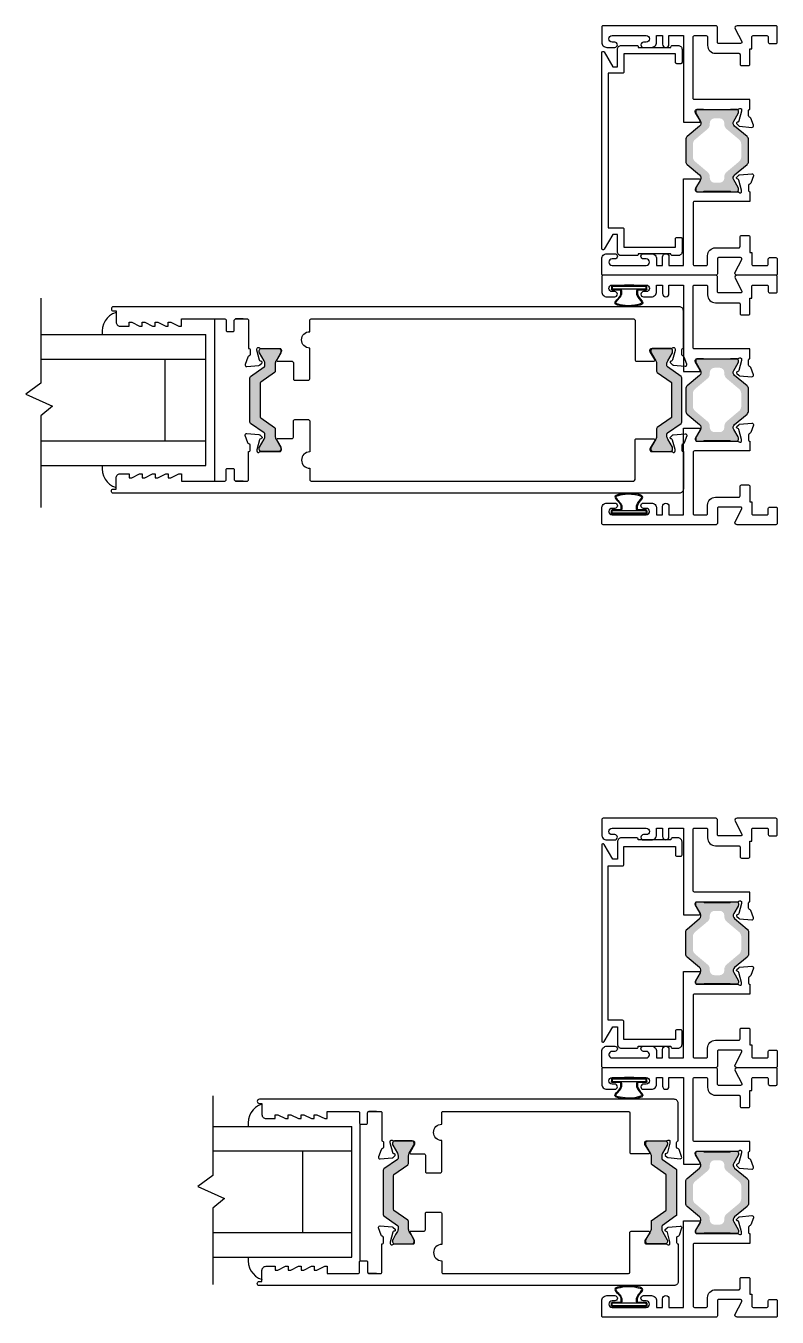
# Model space of a CAD drawing. Extents: x -7.7 to 55.8, y -21.7 to 30.1.
# Drawn here: x 10.64 to 16.39, y 7.06 to 16.94 of the extents above; entities that cross this region are included whole.
import ezdxf

# ---------------------------------------------------------------- set-up
doc = ezdxf.new("R2010")
doc.units = 0
doc.header["$LTSCALE"] = 0.25
doc.header["$MEASUREMENT"] = 0
doc.layers.get('0').update_dxf_attribs({"linetype": 'CONTINUOUS'})
for name, color, linetype in [('ELEV_FRAME', 1, 'CONTINUOUS'), ('FRAME', 1, 'CONTINUOUS'), ('GLASS-VINYL', 7, 'CONTINUOUS'), ('I-STRUT', 7, 'CONTINUOUS'), ('MISC', 7, 'CONTINUOUS'), ('SEAL', 7, 'CONTINUOUS'), ('VENT', 5, 'CONTINUOUS')]:
    doc.layers.add(name, color=color, linetype=linetype)

# ---------------------------------------------------------------- blocks, each defined once
blk = doc.blocks.new('3710 Jamb Filler')
blk.add_lwpolyline([(-0.12, 0.774, 0.414214), (-0.15, 0.804), (-0.27, 0.804, 0.414214), (-0.28, 0.794), (-0.28, 0.789), (-0.53, 0.789), (-0.53, 0.794, 0.414214), (-0.54, 0.804), (-0.585, 0.804, 0.414214), (-0.615, 0.774), (-0.615, 0.674, 0.414214), (-0.605, 0.664), (-0.575, 0.664, 0.414214), (-0.565, 0.674), (-0.565, 0.739), (-0.17, 0.739), (-0.17, 0.601, 0.414214), (-0.16, 0.591), (-0.05, 0.591), (-0.05, -0.591), (-0.16, -0.591, 0.414214), (-0.17, -0.601), (-0.17, -0.739), (-0.565, -0.739), (-0.565, -0.674, 0.414214), (-0.575, -0.664), (-0.605, -0.664, 0.414214), (-0.615, -0.674), (-0.615, -0.774, 0.414214), (-0.585, -0.804), (-0.54, -0.804, 0.414214), (-0.53, -0.794), (-0.53, -0.789), (-0.28, -0.789), (-0.28, -0.794, 0.414214), (-0.27, -0.804), (-0.15, -0.804, 0.414214), (-0.12, -0.774), (-0.12, -0.641), (-0.0839, -0.641), (-0.0187, -0.754, 0.767327), (0, -0.749), (0, 0.749, 0.767327), (-0.0187, 0.754), (-0.0839, 0.641), (-0.12, 0.641)], format="xyb", close=True)
blk = doc.blocks.new('3711-JAMB')
h = blk.add_hatch(color=7)
h.dxf.hatch_style = 1
edge = h.paths.add_edge_path(flags=16)
edge.add_arc((-0.9757, -0.753), 0.0472, -50.00025, 0, ccw=False)
edge.add_line((-0.9453, -0.7892), (-1.0411, -0.8696))
edge.add_arc((-1.0107, -0.9057), 0.0472, 129.99975, 180)
edge.add_line((-1.058, -0.9057), (-1.058, -1.0023))
edge.add_arc((-1.0107, -1.0023), 0.0472, 180, 230.00025)
edge.add_line((-1.0411, -1.0384), (-0.9453, -1.1188))
edge.add_arc((-0.9757, -1.155), 0.0472, 0, 50.00025, ccw=False)
edge.add_line((-0.9284, -1.155), (-0.9284, -1.1651))
edge.add_arc((-0.8929, -1.1646), 0.0355, 180.79845, 270)
edge.add_line((-0.8929, -1.2001), (-0.853, -1.2001))
edge.add_arc((-0.853, -1.1646), 0.0355, 270, 359.20155)
edge.add_line((-0.8175, -1.1651), (-0.8175, -1.155))
edge.add_arc((-0.7703, -1.155), 0.0472, 129.99975, 180, ccw=False)
edge.add_line((-0.8007, -1.1188), (-0.7049, -1.0384))
edge.add_arc((-0.7352, -1.0023), 0.0472, 309.99975, 360)
edge.add_line((-0.688, -1.0023), (-0.688, -0.9057))
edge.add_arc((-0.7352, -0.9057), 0.0472, 360, 410.00025)
edge.add_line((-0.7049, -0.8696), (-0.8007, -0.7892))
edge.add_arc((-0.7703, -0.753), 0.0472, 180, 230.00025, ccw=False)
edge.add_line((-0.8175, -0.753), (-0.8175, -0.7429))
edge.add_arc((-0.853, -0.7434), 0.0355, 0.79846, 90)
edge.add_line((-0.853, -0.7079), (-0.8929, -0.7079))
edge.add_arc((-0.8929, -0.7434), 0.0355, 90, 179.20155)
edge.add_line((-0.9284, -0.7429), (-0.9284, -0.753))
edge = h.paths.add_edge_path()
edge.add_arc((-0.719, -0.744), 0.0302, 149.99987, 229.99985)
edge.add_line((-0.7384, -0.7672), (-0.6437, -0.8467))
edge.add_arc((-0.6631, -0.8698), 0.0302, 0, 49.99985, ccw=False)
edge.add_line((-0.6329, -0.8698), (-0.6329, -1.0382))
edge.add_arc((-0.6631, -1.0382), 0.0302, 310.00015, 360, ccw=False)
edge.add_line((-0.6437, -1.0613), (-0.7384, -1.1408))
edge.add_arc((-0.719, -1.164), 0.0302, 130.00015, 210.00013)
edge.add_line((-0.7452, -1.1791), (-0.7118, -1.2369))
edge.add_arc((-0.7221, -1.2428), 0.0119, 0, 30.00013, ccw=False)
edge.add_line((-0.7102, -1.2428), (-0.7102, -1.2571))
edge.add_arc((-0.7221, -1.2571), 0.0119, -89.93104, 0.06896, ccw=False)
edge.add_line((-0.7221, -1.269), (-0.7651, -1.269))
edge.add_arc((-0.7651, -1.259), 0.00991, 216.8699, 270, ccw=False)
edge.add_line((-0.773, -1.265), (-0.9729, -1.265))
edge.add_arc((-0.9809, -1.259), 0.00991, 270, 323.1301, ccw=False)
edge.add_line((-0.9809, -1.269), (-1.0239, -1.269))
edge.add_arc((-1.0239, -1.2571), 0.0119, 180, 270, ccw=False)
edge.add_line((-1.0358, -1.2571), (-1.0358, -1.2428))
edge.add_arc((-1.0239, -1.2428), 0.0119, 149.99987, 180, ccw=False)
edge.add_line((-1.0342, -1.2369), (-1.0008, -1.1791))
edge.add_arc((-1.027, -1.164), 0.0302, 329.99987, 409.99985)
edge.add_line((-1.0075, -1.1408), (-1.1023, -1.0613))
edge.add_arc((-1.0829, -1.0382), 0.0302, 180, 229.99985, ccw=False)
edge.add_line((-1.1131, -1.0382), (-1.1131, -0.8698))
edge.add_arc((-1.0829, -0.8698), 0.0302, 130.00015, 180, ccw=False)
edge.add_line((-1.1023, -0.8467), (-1.0075, -0.7672))
edge.add_arc((-1.027, -0.744), 0.0302, 310.00015, 390.00013)
edge.add_line((-1.0008, -0.7289), (-1.0342, -0.6711))
edge.add_arc((-1.0239, -0.6652), 0.0119, 180, 210.00013, ccw=False)
edge.add_line((-1.0358, -0.6652), (-1.0358, -0.6509))
edge.add_arc((-1.0239, -0.6509), 0.0119, 90, 180, ccw=False)
edge.add_line((-1.0239, -0.639), (-0.9809, -0.639))
edge.add_arc((-0.9809, -0.649), 0.00991, 36.8699, 90, ccw=False)
edge.add_line((-0.9729, -0.643), (-0.773, -0.643))
edge.add_arc((-0.7651, -0.649), 0.00991, 90, 143.1301, ccw=False)
edge.add_line((-0.7651, -0.639), (-0.7221, -0.639))
edge.add_arc((-0.7221, -0.6509), 0.0119, -0.06896, 89.93104, ccw=False)
edge.add_line((-0.7102, -0.6509), (-0.7102, -0.6652))
edge.add_arc((-0.7221, -0.6652), 0.0119, -30.00013, 0, ccw=False)
edge.add_line((-0.7118, -0.6711), (-0.7452, -0.7289))
for points in [[(-1.0373, -0.21), (-1.039, -0.21, 0.414214), (-1.049, -0.22), (-1.049, -0.2939, -0.414214), (-1.059, -0.3039), (-1.114, -0.3039, -0.414214), (-1.124, -0.2939), (-1.124, -0.175), (-1.138, -0.175), (-1.138, -0.085, 0.414214), (-1.148, -0.075), (-1.255, -0.075, 0.414214), (-1.265, -0.085), (-1.265, -0.125, -0.414214), (-1.275, -0.135), (-1.323, -0.135, -0.414214), (-1.333, -0.125), (-1.333, -0.01, -0.414214), (-1.323, 0), (-1.026, 0, -0.546624), (-1.0115, -0.0227), (-1.0625, -0.1208, 0.546624), (-1.0534, -0.135), (-0.885, -0.135, 0.414214), (-0.875, -0.125), (-0.875, -0.01, -0.414214), (-0.865, 0), (0, 0, -0.414214), (0.01, -0.01), (0.01, -0.125, -0.414214), (-0.03, -0.165), (-0.09, -0.165, -0.414214), (-0.11, -0.145, -0.414214), (-0.09, -0.125), (-0.0695, -0.125, 0.414214), (-0.045, -0.1005), (-0.045, -0.0995, 0.414214), (-0.0695, -0.075), (-0.3305, -0.075, 0.414214), (-0.355, -0.0995), (-0.355, -0.1005, 0.414214), (-0.3305, -0.125), (-0.31, -0.125, -0.414214), (-0.29, -0.145), (-0.29, -0.1455, -0.414214), (-0.3095, -0.165), (-0.37, -0.165, -0.414214), (-0.41, -0.125), (-0.41, -0.075), (-0.455, -0.075), (-0.455, -0.14, -0.414214), (-0.48, -0.165), (-0.4805, -0.165, -0.414214), (-0.505, -0.1405), (-0.505, -0.075), (-0.615, -0.075), (-0.615, -0.7372), (-0.7358, -0.7372, -0.585524), (-0.7425, -0.7252), (-0.708, -0.6655, 0.137872), (-0.7063, -0.6593), (-0.7063, -0.6506, 0.414214), (-0.7181, -0.6388), (-1.0316, -0.6388, -0.213422), (-1.0404, -0.6349, 0.6885), (-1.061, -0.6427), (-1.061, -0.649, 0.065543), (-1.0606, -0.6521), (-1.0403, -0.7279, 0.267949), (-1.032, -0.7363), (-1.0275, -0.7375, -0.57735), (-1.024, -0.7506), (-1.0383, -0.765, -0.176327), (-1.0456, -0.7684), (-1.1387, -0.7765, -0.548619), (-1.1509, -0.7607), (-1.1307, -0.7052, -0.263725), (-1.1218, -0.6976, 0.359508), (-1.1122, -0.686), (-1.1122, -0.6506, 0.414214), (-1.124, -0.6388), (-1.124, -0.5638), (-0.7, -0.5638, 0.414214), (-0.69, -0.5538), (-0.69, -0.085, 0.414214), (-0.7, -0.075), (-0.79, -0.075, 0.414214), (-0.8, -0.085), (-0.8, -0.15, -0.414214), (-0.86, -0.21), (-1.039, -0.21)], [(-1.0373, -1.698), (-1.039, -1.698, -0.414214), (-1.049, -1.688), (-1.049, -1.6141, 0.414214), (-1.059, -1.6041), (-1.114, -1.6041, 0.414214), (-1.124, -1.6141), (-1.124, -1.733), (-1.138, -1.733), (-1.138, -1.823, -0.414214), (-1.148, -1.833), (-1.255, -1.833, -0.414214), (-1.265, -1.823), (-1.265, -1.783, 0.414214), (-1.275, -1.773), (-1.323, -1.773, 0.414214), (-1.333, -1.783), (-1.333, -1.898, 0.414214), (-1.323, -1.908), (-1.026, -1.908, 0.546624), (-1.0115, -1.8853), (-1.0625, -1.7872, -0.546624), (-1.0534, -1.773), (-0.885, -1.773, -0.414214), (-0.875, -1.783), (-0.875, -1.898, 0.414214), (-0.865, -1.908), (0, -1.908, 0.414214), (0.01, -1.898), (0.01, -1.783, 0.414214), (-0.03, -1.743), (-0.09, -1.743, 0.414214), (-0.11, -1.763, 0.414214), (-0.09, -1.783), (-0.0695, -1.783, -0.414214), (-0.045, -1.8075), (-0.045, -1.8085, -0.414214), (-0.0695, -1.833), (-0.3305, -1.833, -0.414214), (-0.355, -1.8085), (-0.355, -1.8075, -0.414214), (-0.3305, -1.783), (-0.31, -1.783, 0.414214), (-0.29, -1.763), (-0.29, -1.7625, 0.414214), (-0.3095, -1.743), (-0.37, -1.743, 0.414214), (-0.41, -1.783), (-0.41, -1.833), (-0.455, -1.833), (-0.455, -1.768, 0.414214), (-0.48, -1.743), (-0.4805, -1.743, 0.414214), (-0.505, -1.7675), (-0.505, -1.833), (-0.615, -1.833), (-0.615, -1.1708), (-0.7358, -1.1708, 0.585524), (-0.7425, -1.1828), (-0.708, -1.2425, -0.137872), (-0.7063, -1.2487), (-0.7063, -1.2574, -0.414214), (-0.7181, -1.2692), (-1.0316, -1.2692, 0.213422), (-1.0404, -1.2731, -0.6885), (-1.061, -1.2653), (-1.061, -1.259, -0.065543), (-1.0606, -1.2559), (-1.0403, -1.1801, -0.267949), (-1.032, -1.1717), (-1.0275, -1.1705, 0.57735), (-1.024, -1.1574), (-1.0383, -1.143, 0.176327), (-1.0456, -1.1396), (-1.1387, -1.1315, 0.548619), (-1.1509, -1.1473), (-1.1307, -1.2028, 0.263725), (-1.1218, -1.2104, -0.359508), (-1.1122, -1.222), (-1.1122, -1.2574, -0.414214), (-1.124, -1.2692), (-1.124, -1.3442), (-0.7, -1.3442, -0.414214), (-0.69, -1.3542), (-0.69, -1.823, -0.414214), (-0.7, -1.833), (-0.79, -1.833, -0.414214), (-0.8, -1.823), (-0.8, -1.758, 0.414214), (-0.86, -1.698), (-1.039, -1.698)]]:
    blk.add_lwpolyline(points, format="xyb")
at = {"color": 7}
blk.add_lwpolyline([(-0.7452, -0.7289, 0.36397), (-0.7384, -0.7672), (-0.6437, -0.8467, -0.221694), (-0.6329, -0.8698), (-0.6329, -1.0382, -0.221694), (-0.6437, -1.0613), (-0.7384, -1.1408, 0.36397), (-0.7452, -1.1791), (-0.7118, -1.2369, -0.131653), (-0.7102, -1.2428), (-0.7102, -1.2571, -0.414214), (-0.7221, -1.269), (-0.7651, -1.269, -0.236068), (-0.773, -1.265), (-0.9729, -1.265, -0.236068), (-0.9809, -1.269), (-1.0239, -1.269, -0.414214), (-1.0358, -1.2571), (-1.0358, -1.2428, -0.131653), (-1.0342, -1.2369), (-1.0008, -1.1791, 0.36397), (-1.0075, -1.1408), (-1.1023, -1.0613, -0.221694), (-1.1131, -1.0382), (-1.1131, -0.8698, -0.221694), (-1.1023, -0.8467), (-1.0075, -0.7672, 0.36397), (-1.0008, -0.7289), (-1.0342, -0.6711, -0.131653), (-1.0358, -0.6652), (-1.0358, -0.6509, -0.414214), (-1.0239, -0.639), (-0.9809, -0.639, -0.236068), (-0.9729, -0.643), (-0.773, -0.643, -0.236068), (-0.7651, -0.639), (-0.7221, -0.639, -0.414214), (-0.7102, -0.6509), (-0.7102, -0.6652, -0.131653), (-0.7118, -0.6711)], format="xyb", close=True, dxfattribs=at)
blk = doc.blocks.new('3773-Lead Stile')
h = blk.add_hatch(color=7)
h.dxf.hatch_style = 1
h.paths.add_polyline_path([(0.1484, 0.1309, -0.244698), (0.1518, 0.1373), (0.2575, 0.2114, 0.244698), (0.2626, 0.2211), (0.2626, 0.2758, -0.131652), (0.2689, 0.2994), (0.2824, 0.3228), (0.3048, 0.3615, 0.131652), (0.3059, 0.3657), (0.3059, 0.378, 0.414214), (0.2901, 0.3937), (0.1563, 0.3937, 0.414214), (0.1405, 0.378), (0.1405, 0.3657, 0.131652), (0.1416, 0.3615), (0.164, 0.3228), (0.1775, 0.2994, -0.131652), (0.1838, 0.2758), (0.1838, 0.2621, -0.244698), (0.1788, 0.2524), (0.0747, 0.1795, 0.244698), (0.0697, 0.1698), (0.0697, -0.1698, 0.244698), (0.0747, -0.1795), (0.1788, -0.2524, -0.103471), (0.1821, -0.2559, -0.13774), (0.1838, -0.2621), (0.1838, -0.2758, -0.131652), (0.1775, -0.2994), (0.1416, -0.3615, 0.131652), (0.1405, -0.3657), (0.1405, -0.378, 0.414214), (0.1563, -0.3937), (0.2901, -0.3937, 0.414214), (0.3059, -0.378), (0.3059, -0.3657, 0.137872), (0.3047, -0.3614), (0.3046, -0.3613), (0.2689, -0.2994, -0.131652), (0.2626, -0.2758), (0.2626, -0.2211, 0.244698), (0.2575, -0.2114), (0.1518, -0.1373, -0.244698), (0.1484, -0.1309)])
h = blk.add_hatch(color=7)
h.dxf.hatch_style = 1
h.paths.add_polyline_path([(2.3147, 0.1698, 0.244698), (2.3096, 0.1795), (2.2055, 0.2524, -0.244698), (2.2005, 0.2621), (2.2005, 0.2758, -0.131652), (2.2068, 0.2994), (2.2203, 0.3228), (2.2427, 0.3615, 0.131652), (2.2438, 0.3657), (2.2438, 0.378, 0.414214), (2.228, 0.3937), (2.0942, 0.3937, 0.414214), (2.0784, 0.378), (2.0784, 0.3657, 0.131652), (2.0795, 0.3615), (2.1019, 0.3228), (2.1154, 0.2994, -0.131652), (2.1217, 0.2758), (2.1217, 0.2211, 0.244698), (2.1268, 0.2114), (2.2326, 0.1373, -0.244698), (2.2359, 0.1309), (2.2359, -0.1309, -0.244698), (2.2326, -0.1373), (2.1268, -0.2114, 0.244698), (2.1217, -0.2211), (2.1217, -0.2758, -0.131652), (2.1154, -0.2994), (2.0795, -0.3615, 0.131652), (2.0784, -0.3657), (2.0784, -0.378, 0.414214), (2.0942, -0.3937), (2.228, -0.3937, 0.414214), (2.2438, -0.378), (2.2438, -0.3657, 0.131652), (2.2427, -0.3615), (2.2068, -0.2994, -0.131652), (2.2005, -0.2758), (2.2005, -0.2621, -0.13774), (2.2022, -0.2559, -0.103471), (2.2055, -0.2524), (2.3096, -0.1795, 0.244698), (2.3147, -0.1698)])
for points in [[(2.3672, 0.6197), (2.4248, 0.6197), (2.3348, 0.6197, 0.414214), (2.3248, 0.6097), (2.3248, 0.3937, 0.414214), (2.3129, 0.3819), (2.3129, 0.3465, 0.359508), (2.3225, 0.3349, -0.263725), (2.3314, 0.3273), (2.3516, 0.2718, -0.548619), (2.3395, 0.256), (2.2464, 0.2641, -0.176327), (2.239, 0.2675), (2.2247, 0.2818, -0.57735), (2.2282, 0.295), (2.2327, 0.2962, 0.267949), (2.2411, 0.3046), (2.2614, 0.3804, 0.065543), (2.2618, 0.3834), (2.2618, 0.3898, 0.6885), (2.2412, 0.3976, -0.213422), (2.2324, 0.3937), (2.0864, 0.3937, 0.414214), (2.0746, 0.3819), (2.0746, 0.3732, 0.137872), (2.0763, 0.367), (2.1098, 0.3073, -0.585524), (2.1031, 0.2953), (2.0026, 0.2953, 0.414214), (1.9926, 0.2853), (1.9926, 0.1602, -0.414214), (1.9826, 0.1502), (1.8776, 0.1502, -0.414214), (1.8676, 0.1602), (1.8676, 0.3972, 1), (1.8676, 0.5222), (1.8676, 0.6097, 0.414214), (1.8576, 0.6197), (0.4378, 0.6197, 0.406968), (0.4278, 0.6093), (0.4278, 0.3069, -0.414214), (0.4178, 0.2969), (0.2824, 0.2969, -0.585524), (0.2758, 0.3087), (0.3117, 0.3675, 0.137872), (0.3134, 0.3735), (0.3134, 0.3821, 0.414214), (0.3018, 0.3937), (0.1493, 0.3937, -0.213422), (0.1407, 0.3976, 0.6885), (0.1204, 0.3898), (0.1204, 0.3812, 0.065543), (0.1208, 0.3782), (0.1401, 0.306, 0.267949), (0.1483, 0.2978), (0.1527, 0.2966, -0.57735), (0.1562, 0.2836), (0.1421, 0.2696, -0.176327), (0.1349, 0.2662), (0.0433, 0.2582, -0.548619), (0.0313, 0.2737), (0.0313, 0.2738), (0.0512, 0.3284, -0.263725), (0.06, 0.3358, 0.359508), (0.0694, 0.3472), (0.0694, 0.3821, 0.414214), (0.0578, 0.3937), (0.0578, 0.6815, -0.414214), (0.089, 0.7127), (3.2628, 0.7127, -1), (3.2628, 0.6807), (3.2428, 0.6807), (3.2428, 0.5957, -0.414214), (3.2118, 0.5647), (3.1428, 0.5647), (3.1428, 0.5947), (3.1228, 0.5947), (3.0628, 0.5647), (3.0428, 0.5647), (3.0428, 0.5947), (3.0228, 0.5947), (2.9628, 0.5647), (2.9428, 0.5647), (2.9428, 0.5947), (2.9228, 0.5947), (2.8628, 0.5647), (2.8428, 0.5647), (2.8428, 0.5947), (2.8228, 0.5947), (2.7628, 0.5647), (2.7428, 0.5647), (2.7428, 0.6197), (2.5068, 0.6197, 0.414214), (2.4968, 0.6097), (2.4968, 0.5327, -0.414214), (2.4868, 0.5227), (2.4448, 0.5227, -0.414214), (2.4348, 0.5327), (2.4348, 0.6097, 0.414214), (2.4248, 0.6197)], [(2.3672, -0.6197), (2.4248, -0.6197), (2.3348, -0.6197, -0.414214), (2.3248, -0.6097), (2.3248, -0.3937, -0.414214), (2.3129, -0.3819), (2.3129, -0.3465, -0.359508), (2.3225, -0.3349, 0.263725), (2.3314, -0.3273), (2.3516, -0.2718, 0.548619), (2.3395, -0.256), (2.2464, -0.2641, 0.176327), (2.239, -0.2675), (2.2247, -0.2818, 0.57735), (2.2282, -0.295), (2.2327, -0.2962, -0.267949), (2.2411, -0.3046), (2.2614, -0.3804, -0.065543), (2.2618, -0.3834), (2.2618, -0.3898, -0.6885), (2.2412, -0.3976, 0.213422), (2.2324, -0.3937), (2.0864, -0.3937, -0.414214), (2.0746, -0.3819), (2.0746, -0.3732, -0.137872), (2.0763, -0.367), (2.1098, -0.3073, 0.585524), (2.1031, -0.2953), (2.0026, -0.2953, -0.414214), (1.9926, -0.2853), (1.9926, -0.1602, 0.414214), (1.9826, -0.1502), (1.8776, -0.1502, 0.414214), (1.8676, -0.1602), (1.8676, -0.3972, -1), (1.8676, -0.5222), (1.8676, -0.6097, -0.414214), (1.8576, -0.6197), (0.4378, -0.6197, -0.406968), (0.4278, -0.6093), (0.4278, -0.3069, 0.414214), (0.4178, -0.2969), (0.2824, -0.2969, 0.585524), (0.2758, -0.3087), (0.3117, -0.3675, -0.137872), (0.3134, -0.3735), (0.3134, -0.3821, -0.414214), (0.3018, -0.3937), (0.1493, -0.3937, 0.213422), (0.1407, -0.3976, -0.6885), (0.1204, -0.3898), (0.1204, -0.3812, -0.065543), (0.1208, -0.3782), (0.1401, -0.306, -0.267949), (0.1483, -0.2978), (0.1527, -0.2966, 0.57735), (0.1562, -0.2836), (0.1421, -0.2696, 0.176327), (0.1349, -0.2662), (0.0433, -0.2582, 0.548619), (0.0313, -0.2737), (0.0313, -0.2738), (0.0512, -0.3284, 0.263725), (0.06, -0.3358, -0.359508), (0.0694, -0.3472), (0.0694, -0.3821, -0.414214), (0.0578, -0.3937), (0.0578, -0.6815, 0.414214), (0.089, -0.7127), (3.2628, -0.7127, 1), (3.2628, -0.6807), (3.2428, -0.6807), (3.2428, -0.5957, 0.414214), (3.2118, -0.5647), (3.1428, -0.5647), (3.1428, -0.5947), (3.1228, -0.5947), (3.0628, -0.5647), (3.0428, -0.5647), (3.0428, -0.5947), (3.0228, -0.5947), (2.9628, -0.5647), (2.9428, -0.5647), (2.9428, -0.5947), (2.9228, -0.5947), (2.8628, -0.5647), (2.8428, -0.5647), (2.8428, -0.5947), (2.8228, -0.5947), (2.7628, -0.5647), (2.7428, -0.5647), (2.7428, -0.6197), (2.5068, -0.6197, -0.414214), (2.4968, -0.6097), (2.4968, -0.5327, 0.414214), (2.4868, -0.5227), (2.4448, -0.5227, 0.414214), (2.4348, -0.5327), (2.4348, -0.6097, -0.414214), (2.4248, -0.6197)]]:
    blk.add_lwpolyline(points, format="xyb")
at = {"color": 7, "lineweight": 30}
for points in [[(0.1484, 0.1309), (0.1484, -0.1309, 0.244698), (0.1518, -0.1373), (0.2575, -0.2114, -0.244698), (0.2626, -0.2211), (0.2626, -0.2758, 0.131652), (0.2689, -0.2994), (0.3048, -0.3615, -0.131652), (0.3059, -0.3657), (0.3059, -0.378, -0.414214), (0.2901, -0.3937), (0.1563, -0.3937, -0.414214), (0.1405, -0.378), (0.1405, -0.3657, -0.131652), (0.1416, -0.3615), (0.1775, -0.2994, 0.131652), (0.1838, -0.2758), (0.1838, -0.2621, 0.13774), (0.1821, -0.2559, 0.103471), (0.1788, -0.2524), (0.0747, -0.1795, -0.244698), (0.0697, -0.1698), (0.0697, 0.1698, -0.244698), (0.0747, 0.1795), (0.1788, 0.2524, 0.244698), (0.1838, 0.2621), (0.1838, 0.2758, 0.131652), (0.1775, 0.2994), (0.164, 0.3228), (0.1416, 0.3615, -0.131652), (0.1405, 0.3657), (0.1405, 0.378, -0.414214), (0.1563, 0.3937), (0.2901, 0.3937, -0.414214), (0.3059, 0.378), (0.3059, 0.3657, -0.131652), (0.3048, 0.3615), (0.2824, 0.3228), (0.2689, 0.2994, 0.131652), (0.2626, 0.2758), (0.2626, 0.2211, -0.244698), (0.2575, 0.2114), (0.1518, 0.1373, 0.244698)], [(2.2359, 0.1309), (2.2359, -0.1309, -0.244698), (2.2326, -0.1373), (2.1268, -0.2114, 0.244698), (2.1217, -0.2211), (2.1217, -0.2758, -0.131652), (2.1154, -0.2994), (2.0795, -0.3615, 0.131652), (2.0784, -0.3657), (2.0784, -0.378, 0.414214), (2.0942, -0.3937), (2.228, -0.3937, 0.414214), (2.2438, -0.378), (2.2438, -0.3657, 0.131652), (2.2427, -0.3615), (2.2068, -0.2994, -0.131652), (2.2005, -0.2758), (2.2005, -0.2621, -0.13774), (2.2022, -0.2559, -0.103471), (2.2055, -0.2524), (2.3096, -0.1795, 0.244698), (2.3147, -0.1698), (2.3147, 0.1698, 0.244698), (2.3096, 0.1795), (2.2055, 0.2524, -0.244698), (2.2005, 0.2621), (2.2005, 0.2758, -0.131652), (2.2068, 0.2994), (2.2203, 0.3228), (2.2427, 0.3615, 0.131652), (2.2438, 0.3657), (2.2438, 0.378, 0.414214), (2.228, 0.3937), (2.0942, 0.3937, 0.414214), (2.0784, 0.378), (2.0784, 0.3657, 0.131652), (2.0795, 0.3615), (2.1019, 0.3228), (2.1154, 0.2994, -0.131652), (2.1217, 0.2758), (2.1217, 0.2211, 0.244698), (2.1268, 0.2114), (2.2326, 0.1373, -0.244698)]]:
    blk.add_lwpolyline(points, format="xyb", close=True, dxfattribs=at)
blk = doc.blocks.new('*U195')
for points in [[(-0.135, 0.031), (-0.135, 0.013, 0.414214), (-0.128, 0.006), (0.035, 0.006)], [(-0.129, 0.0285), (-0.129, 0.0155, 0.414214), (-0.1255, 0.012), (0.1255, 0.012, 0.414214), (0.129, 0.0155), (0.129, 0.0285)], [(-0.07, 0.038, 0.414214), (-0.063, 0.045), (-0.063, 0.0679)], [(-0.035, 0.006), (-0.035, 0), (0.035, 0), (0.041, 0.006), (0.128, 0.006, 0.414214), (0.135, 0.013), (0.135, 0.031)]]:
    blk.add_lwpolyline(points, format="xyb")
blk.add_lwpolyline([(0.041, 0.012), (0.035, 0.006), (0.035, 0.012)])
for points, knots in [([(-0.063, 0.0679), (-0.0674, 0.0937), (-0.1473, 0.1488), (0, 0.1714), (0.1566, 0.1488), (0.0674, 0.0937), (0.063, 0.0679)], [0, 0, 0, 0, 0.0788466, 0.167942, 0.2570375, 0.335884, 0.335884, 0.335884, 0.335884]), ([(-0.0571, 0.0689), (-0.0613, 0.0937), (-0.0876, 0.1147), (-0.1004, 0.138), (-0.0989, 0.1403), (0.0005, 0.1686), (0.0948, 0.1457), (0.1019, 0.1404), (0.1036, 0.1347), (0.0998, 0.1277), (0.0831, 0.1091), (0.072, 0.0985), (0.061, 0.0811), (0.0582, 0.0752), (0.0571, 0.0689)], [2.5712303, 2.5712303, 2.5712303, 2.5712303, 2.6347872, 2.6347872, 2.6774866, 2.6774866, 2.7903183, 2.8239397, 2.8239397, 2.8575611, 2.8575611, 2.8911826, 2.8911826, 2.9071143, 2.9071143, 2.9071143, 2.9071143])]:
    blk.add_open_spline(points, degree=3, knots=knots)
for points, weights, degree, knots in [([(-0.135, 0.031), (-0.135, 0.038), (-0.128, 0.038), (-0.099, 0.038), (-0.07, 0.038)], [1, 0.707106873747, 1, 1, 1], 2, [0, 0, 0, 1.570796, 1.570796, 2.570796, 2.570796, 2.570796]), ([(-0.129, 0.0285), (-0.129, 0.0299), (-0.128, 0.031), (-0.127, 0.032), (-0.1255, 0.032), (-0.0278, 0.032), (0.07, 0.032), (0.0978, 0.032), (0.1255, 0.032), (0.129, 0.032), (0.129, 0.0285)], [1, 0.923879507465, 1, 0.923879507465, 1, 1, 1, 1, 1, 0.707106873747, 1], 2, [0, 0, 0, 0.785398, 0.785398, 1.570797, 1.570797, 2.570797, 2.570797, 3.570797, 3.570797, 5.141593, 5.141593, 5.141593]), ([(0.07, 0.038), (0.0893, 0.038), (0.1087, 0.038), (0.128, 0.038), (0.1299, 0.038), (0.1316, 0.0373), (0.1329, 0.0359)], [1, 1, 1, 1, 0.949253004976, 0.949253004976, 1], 3, [2.90668, 2.90668, 2.90668, 2.90668, 3.90668, 3.90668, 3.90668, 4.692079, 4.692079, 4.692079, 4.692079])]:
    blk.add_rational_spline(points, weights, degree=degree, knots=knots)
for points, weights in [([(-0.07, 0.032), (-0.0624, 0.032), (-0.057, 0.0374), (-0.057, 0.045)], [1, 0.804737854124, 0.804737854124, 1]), ([(0.057, 0.045), (0.057, 0.0415), (0.0583, 0.0383), (0.0608, 0.0358)], [1, 0.94925295377, 0.94925295377, 1]), ([(0.0608, 0.0358), (0.0633, 0.0333), (0.0665, 0.032), (0.07, 0.032)], [1, 0.94925295377, 0.94925295377, 1]), ([(0.063, 0.045), (0.063, 0.0409), (0.0659, 0.038), (0.07, 0.038)], [1, 0.804737854124, 0.804737854124, 1]), ([(0.1329, 0.0359), (0.1343, 0.0346), (0.135, 0.0329), (0.135, 0.031)], [1, 0.949253004976, 0.949253004976, 1])]:
    blk.add_rational_spline(points, weights, degree=3)
for points in [[(-0.057, 0.0684), (-0.057, 0.0685), (-0.0571, 0.0687), (-0.0571, 0.0689)], [(-0.057, 0.045), (-0.057, 0.0528), (-0.057, 0.0606), (-0.057, 0.0684)], [(0.0571, 0.0689), (0.0571, 0.0687), (0.057, 0.0685), (0.057, 0.0683)], [(0.057, 0.0683), (0.057, 0.0606), (0.057, 0.0528), (0.057, 0.045)], [(0.063, 0.0679), (0.063, 0.0602), (0.063, 0.0526), (0.063, 0.045)]]:
    blk.add_open_spline(points, degree=3)
blk = doc.blocks.new('3776-Archetype_Lock_Stile')
at = {"layer": 'I-STRUT'}
h = blk.add_hatch(color=256, dxfattribs=at)
h.dxf.hatch_style = 1
h.paths.add_polyline_path([(0.0787, 0.1309, -0.244698), (0.0821, 0.1373), (0.1879, 0.2114, 0.244698), (0.1929, 0.2211), (0.1929, 0.2758, -0.131652), (0.1992, 0.2994), (0.2351, 0.3615, 0.131652), (0.2362, 0.3657), (0.2362, 0.378, 0.414214), (0.2205, 0.3937), (0.0866, 0.3937, 0.414837), (0.0709, 0.378), (0.0709, 0.3657, 0.131652), (0.072, 0.3615), (0.1078, 0.2994, -0.131652), (0.1142, 0.2758), (0.1142, 0.2621, -0.244698), (0.1091, 0.2524), (0.005, 0.1795, 0.244698), (0, 0.1698), (0, -0.1698, 0.244698), (0.005, -0.1795), (0.1091, -0.2524, -0.103471), (0.1124, -0.2559, -0.13774), (0.1142, -0.2621), (0.1142, -0.2758, -0.131652), (0.1078, -0.2994), (0.072, -0.3615, 0.131652), (0.0709, -0.3657), (0.0709, -0.378, 0.414214), (0.0866, -0.3937), (0.2204, -0.3937, 0.414817), (0.2362, -0.378), (0.2362, -0.3657, 0.131652), (0.2351, -0.3615), (0.1992, -0.2994, -0.131652), (0.1929, -0.2758), (0.1929, -0.2211, 0.244698), (0.1879, -0.2114), (0.0821, -0.1373, -0.244698), (0.0787, -0.1309)])
h = blk.add_hatch(color=256, dxfattribs=at)
h.dxf.hatch_style = 1
h.paths.add_polyline_path([(3.305, 0.1698, 0.244698), (3.2999, 0.1795), (3.1958, 0.2524, -0.244698), (3.1908, 0.2621), (3.1908, 0.2758, -0.131652), (3.1971, 0.2994), (3.233, 0.3615, 0.131652), (3.2341, 0.3657), (3.2341, 0.378, 0.414214), (3.2184, 0.3937), (3.0845, 0.3937, 0.414833), (3.0688, 0.378), (3.0688, 0.3657, 0.143191), (3.0701, 0.3612), (3.0704, 0.3607), (3.1057, 0.2994, -0.131652), (3.1121, 0.2758), (3.1121, 0.2211, 0.244698), (3.1171, 0.2114), (3.2229, 0.1373, -0.244698), (3.2262, 0.1309), (3.2262, -0.1309, -0.244698), (3.2229, -0.1373), (3.1171, -0.2114, 0.244698), (3.1121, -0.2211), (3.1121, -0.2758, -0.131652), (3.1057, -0.2994), (3.0704, -0.3607), (3.0696, -0.3621, 0.113585), (3.0688, -0.3657), (3.0688, -0.378, 0.414214), (3.0845, -0.3937), (3.2183, -0.3937, 0.414849), (3.2341, -0.378), (3.2341, -0.3657, 0.131652), (3.233, -0.3615), (3.1971, -0.2994, -0.131652), (3.1908, -0.2758), (3.1908, -0.2621, -0.13774), (3.1925, -0.2559, -0.103471), (3.1958, -0.2524), (3.2999, -0.1795, 0.244698), (3.305, -0.1698)])
for points in [[(3.3575, 0.62), (3.4151, 0.62), (3.3251, 0.62, 0.414214), (3.3151, 0.61), (3.3151, 0.394, 0.414214), (3.3033, 0.3822), (3.3033, 0.3468, 0.359508), (3.3129, 0.3352, -0.263725), (3.3217, 0.3276), (3.3419, 0.2721, -0.548619), (3.3298, 0.2563), (3.2367, 0.2644, -0.176327), (3.2294, 0.2678), (3.215, 0.2821, -0.57735), (3.2186, 0.2953), (3.223, 0.2965, 0.267949), (3.2314, 0.3049), (3.2517, 0.3807, 0.065543), (3.2521, 0.3837), (3.2521, 0.3901, 0.6885), (3.2315, 0.3979, -0.213422), (3.2227, 0.394), (3.0767, 0.394, 0.414214), (3.0649, 0.3822), (3.0649, 0.3735, 0.137872), (3.0666, 0.3673), (3.1001, 0.3076, -0.585524), (3.0934, 0.2956), (2.9829, 0.2956, 0.414214), (2.9729, 0.2856), (2.9729, 0.1605, -0.414214), (2.9629, 0.1505), (2.8579, 0.1505, -0.414214), (2.8479, 0.1605), (2.8479, 0.3975, 1), (2.8479, 0.5225), (2.8479, 0.61, 0.414214), (2.8379, 0.62), (0.3681, 0.62, 0.406968), (0.3581, 0.6096), (0.3581, 0.3072, -0.414214), (0.3481, 0.2972), (0.2127, 0.2972, -0.585524), (0.2061, 0.309), (0.242, 0.3678, 0.137872), (0.2437, 0.3738), (0.2437, 0.3824, 0.414214), (0.2321, 0.394), (0.0797, 0.394, -0.213422), (0.071, 0.3979, 0.6885), (0.0507, 0.3901), (0.0507, 0.3815, 0.065543), (0.0511, 0.3785), (0.0705, 0.3063, 0.267949), (0.0787, 0.2981), (0.0831, 0.2969, -0.57735), (0.0865, 0.2839), (0.0724, 0.2699, -0.176327), (0.0652, 0.2665), (-0.0264, 0.2585, -0.548619), (-0.0383, 0.274), (-0.0383, 0.2741), (-0.0184, 0.3287, -0.263725), (-0.0097, 0.3361, 0.359508), (-0.0003, 0.3475), (-0.0003, 0.3824, 0.414214), (-0.0119, 0.394), (-0.0119, 0.6818, -0.414214), (0.0193, 0.713), (4.3501, 0.713, -1), (4.3501, 0.681), (4.3301, 0.681), (4.3301, 0.596, -0.414214), (4.2991, 0.565), (4.2301, 0.565), (4.2301, 0.595), (4.2101, 0.595), (4.1501, 0.565), (4.1301, 0.565), (4.1301, 0.595), (4.1101, 0.595), (4.0501, 0.565), (4.0301, 0.565), (4.0301, 0.595), (4.0101, 0.595), (3.9501, 0.565), (3.9301, 0.565), (3.9301, 0.595), (3.9101, 0.595), (3.8501, 0.565), (3.8301, 0.565), (3.8301, 0.62), (3.4971, 0.62, 0.414214), (3.4871, 0.61), (3.4871, 0.533, -0.414214), (3.4771, 0.523), (3.4351, 0.523, -0.414214), (3.4251, 0.533), (3.4251, 0.61, 0.414214), (3.4151, 0.62)], [(3.3575, -0.62), (3.4151, -0.62), (3.3251, -0.62, -0.414214), (3.3151, -0.61), (3.3151, -0.394, -0.414214), (3.3033, -0.3822), (3.3033, -0.3468, -0.359508), (3.3129, -0.3352, 0.263725), (3.3217, -0.3276), (3.3419, -0.2721, 0.548619), (3.3298, -0.2563), (3.2367, -0.2644, 0.176327), (3.2294, -0.2678), (3.215, -0.2821, 0.57735), (3.2186, -0.2953), (3.223, -0.2965, -0.267949), (3.2314, -0.3049), (3.2517, -0.3807, -0.065543), (3.2521, -0.3837), (3.2521, -0.3901, -0.6885), (3.2315, -0.3979, 0.213422), (3.2227, -0.394), (3.0767, -0.394, -0.414214), (3.0649, -0.3822), (3.0649, -0.3735, -0.137872), (3.0666, -0.3673), (3.1001, -0.3076, 0.585524), (3.0934, -0.2956), (2.9829, -0.2956, -0.414214), (2.9729, -0.2856), (2.9729, -0.1605, 0.414214), (2.9629, -0.1505), (2.8579, -0.1505, 0.414214), (2.8479, -0.1605), (2.8479, -0.3975, -1), (2.8479, -0.5225), (2.8479, -0.61, -0.414214), (2.8379, -0.62), (0.3681, -0.62, -0.406968), (0.3581, -0.6096), (0.3581, -0.3072, 0.414214), (0.3481, -0.2972), (0.2127, -0.2972, 0.585524), (0.2061, -0.309), (0.242, -0.3678, -0.137872), (0.2437, -0.3738), (0.2437, -0.3824, -0.414214), (0.2321, -0.394), (0.0797, -0.394, 0.213422), (0.071, -0.3979, -0.6885), (0.0507, -0.3901), (0.0507, -0.3815, -0.065543), (0.0511, -0.3785), (0.0705, -0.3063, -0.267949), (0.0787, -0.2981), (0.0831, -0.2969, 0.57735), (0.0865, -0.2839), (0.0724, -0.2699, 0.176327), (0.0652, -0.2665), (-0.0264, -0.2585, 0.548619), (-0.0383, -0.274), (-0.0383, -0.2741), (-0.0184, -0.3287, 0.263725), (-0.0097, -0.3361, -0.359508), (-0.0003, -0.3475), (-0.0003, -0.3824, -0.414214), (-0.0119, -0.394), (-0.0119, -0.6818, 0.414214), (0.0193, -0.713), (4.3501, -0.713, 1), (4.3501, -0.681), (4.3301, -0.681), (4.3301, -0.596, 0.414214), (4.2991, -0.565), (4.2301, -0.565), (4.2301, -0.595), (4.2101, -0.595), (4.1501, -0.565), (4.1301, -0.565), (4.1301, -0.595), (4.1101, -0.595), (4.0501, -0.565), (4.0301, -0.565), (4.0301, -0.595), (4.0101, -0.595), (3.9501, -0.565), (3.9301, -0.565), (3.9301, -0.595), (3.9101, -0.595), (3.8501, -0.565), (3.8301, -0.565), (3.8301, -0.62), (3.4971, -0.62, -0.414214), (3.4871, -0.61), (3.4871, -0.533, 0.414214), (3.4771, -0.523), (3.4351, -0.523, 0.414214), (3.4251, -0.533), (3.4251, -0.61, -0.414214), (3.4151, -0.62)]]:
    blk.add_lwpolyline(points, format="xyb")
for points in [[(0.0787, 0.1309), (0.0787, -0.1309, 0.244698), (0.0821, -0.1373), (0.1879, -0.2114, -0.244698), (0.1929, -0.2211), (0.1929, -0.2758, 0.131652), (0.1992, -0.2994), (0.2351, -0.3615, -0.131652), (0.2362, -0.3657), (0.2362, -0.378, -0.414214), (0.2205, -0.3937), (0.0866, -0.3937, -0.414214), (0.0709, -0.378), (0.0709, -0.3657, -0.131652), (0.072, -0.3615), (0.1078, -0.2994, 0.131652), (0.1142, -0.2758), (0.1142, -0.2621, 0.13774), (0.1124, -0.2559, 0.103471), (0.1091, -0.2524), (0.005, -0.1795, -0.244698), (0, -0.1698), (0, 0.1698, -0.244698), (0.005, 0.1795), (0.1091, 0.2524, 0.244698), (0.1142, 0.2621), (0.1142, 0.2758, 0.131652), (0.1078, 0.2994), (0.072, 0.3615, -0.131652), (0.0709, 0.3657), (0.0709, 0.378, -0.414214), (0.0866, 0.3937), (0.2205, 0.3937, -0.414214), (0.2362, 0.378), (0.2362, 0.3657, -0.131652), (0.2351, 0.3615), (0.1992, 0.2994, 0.131652), (0.1929, 0.2758), (0.1929, 0.2211, -0.244698), (0.1879, 0.2114), (0.0821, 0.1373, 0.244698)], [(3.2262, 0.1309), (3.2262, -0.1309, -0.244698), (3.2229, -0.1373), (3.1171, -0.2114, 0.244698), (3.1121, -0.2211), (3.1121, -0.2758, -0.131652), (3.1057, -0.2994), (3.0699, -0.3615, 0.131652), (3.0688, -0.3657), (3.0688, -0.378, 0.414214), (3.0845, -0.3937), (3.2184, -0.3937, 0.414214), (3.2341, -0.378), (3.2341, -0.3657, 0.131652), (3.233, -0.3615), (3.1971, -0.2994, -0.131652), (3.1908, -0.2758), (3.1908, -0.2621, -0.13774), (3.1925, -0.2559, -0.103471), (3.1958, -0.2524), (3.2999, -0.1795, 0.244698), (3.305, -0.1698), (3.305, 0.1698, 0.244698), (3.2999, 0.1795), (3.1958, 0.2524, -0.244698), (3.1908, 0.2621), (3.1908, 0.2758, -0.131652), (3.1971, 0.2994), (3.233, 0.3615, 0.131652), (3.2341, 0.3657), (3.2341, 0.378, 0.414214), (3.2184, 0.3937), (3.0845, 0.3937, 0.414214), (3.0688, 0.378), (3.0688, 0.3657, 0.131652), (3.0699, 0.3615), (3.1057, 0.2994, -0.131652), (3.1121, 0.2758), (3.1121, 0.2211, 0.244698), (3.1171, 0.2114), (3.2229, 0.1373, -0.244698)]]:
    blk.add_lwpolyline(points, format="xyb", close=True, dxfattribs=at)

msp = doc.modelspace()

# ---------------------------------------------------------------- linework, layer by layer
at = {"layer": 'GLASS-VINYL', "color": 7}
for p, q in [((12.08453, 14.69956), (12.08453, 13.45956)), ((10.75574, 14.57987), (12.01953, 14.57987)), ((12.01953, 13.57987), (12.01953, 14.57987)), ((10.75574, 14.39237), (12.01953, 14.39237)), ((11.70703, 13.76737), (11.70703, 14.39237)), ((10.75574, 13.76737), (12.01953, 13.76737)), ((10.75574, 13.57987), (12.01953, 13.57987))]:
    msp.add_line(p, q, dxfattribs=at)
at = {"layer": 'GLASS-VINYL'}
for p, q in [((12.0729, 8.52293), (13.13666, 8.52293)), ((13.13666, 7.52293), (13.13666, 8.52293)), ((13.20166, 7.4945), (13.20166, 8.54117)), ((12.0729, 8.33543), (13.13666, 8.33543)), ((12.76166, 7.71043), (12.76166, 8.33543)), ((12.0729, 7.71043), (13.13666, 7.71043)), ((12.0729, 7.52293), (13.13666, 7.52293))]:
    msp.add_line(p, q, dxfattribs=at)
msp.add_lwpolyline([(12.0729, 8.75644), (12.0729, 8.14793), (11.95866, 8.06367), (12.16254, 7.97221), (12.0729, 7.89793), (12.0729, 7.31285)], dxfattribs=at)
at = {"layer": 'GLASS-VINYL', "color": 7}
for centre, start, end in [((11.3776, 14.6044), 107.354231, 189.24028), ((11.3776, 13.55534), 170.75972, 252.645769)]:
    msp.add_arc(centre, 0.15276, start, end, dxfattribs=at)
at = {"layer": 'GLASS-VINYL'}
for centre, start, end in [((12.49473, 8.54746), 107.354231, 189.24028), ((12.49473, 7.4984), 170.75972, 252.645769)]:
    msp.add_arc(centre, 0.15276, start, end, dxfattribs=at)
at = {"layer": 'MISC'}
for p, q in [((10.75574, 14.85873), (10.75574, 14.20885)), ((10.75574, 14.20885), (10.6415, 14.12458)), ((10.6415, 14.12458), (10.84538, 14.03313)), ((10.84538, 14.03313), (10.75574, 13.95885)), ((10.75574, 13.95885), (10.75574, 13.25768))]:
    msp.add_line(p, q, dxfattribs=at)

# ---------------------------------------------------------------- block references
at = {"layer": 'ELEV_FRAME', "extrusion": (0, 0, -1), "xscale": -1, "zscale": -1, "rotation": 180}
msp.add_blockref('3711-JAMB', (-15.05903, 7.06383), dxfattribs=at)
at = {"layer": 'FRAME', "xscale": -1}
for name, p in [('3711-JAMB', (15.05903, 16.94187)), ('3710 Jamb Filler', (15.04903, 15.98787)), ('3711-JAMB', (15.05903, 15.03387))]:
    msp.add_blockref(name, p, dxfattribs=at)
at = {"layer": 'FRAME', "rotation": 180}
for name, p in [('3711-JAMB', (15.05903, 8.97183)), ('3710 Jamb Filler', (15.04903, 9.92583))]:
    msp.add_blockref(name, p, dxfattribs=at)
at = {"layer": 'SEAL', "rotation": 180}
for p in [(15.25903, 14.95887), (15.25903, 8.89683)]:
    msp.add_blockref('*U195', p, dxfattribs=at)
at = {"layer": 'SEAL', "xscale": -1}
for p in [(15.25903, 13.20087), (15.25903, 7.13883)]:
    msp.add_blockref('*U195', p, dxfattribs=at)
at = {"layer": 'VENT', "xscale": -1}
msp.add_blockref('3776-Archetype_Lock_Stile', (15.66213, 14.07987), dxfattribs=at)
at = {"layer": 'VENT', "rotation": 180}
msp.add_blockref('3773-Lead Stile', (15.69192, 8.01783), dxfattribs=at)

doc.saveas('drawing.dxf')
